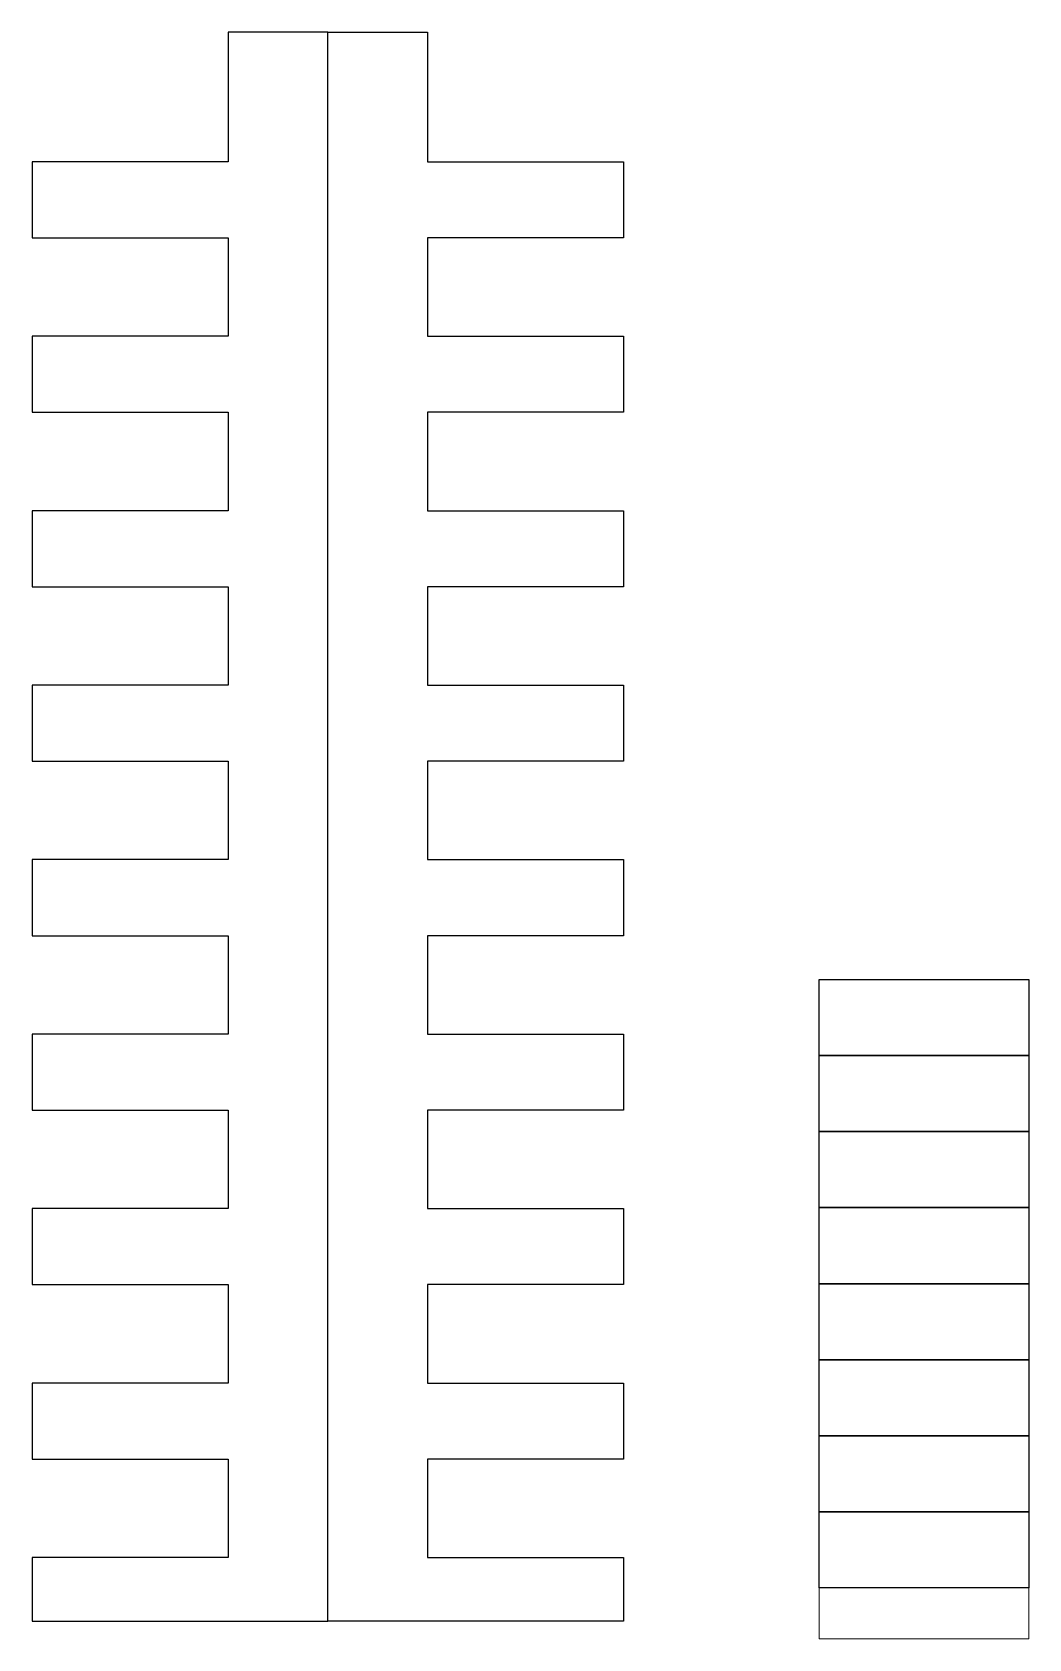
# Model space of a CAD drawing. Header units: millimetres. Extents: x 220 to 260, y 145.4 to 209.8.
import ezdxf

# ---------------------------------------------------------------- set-up
doc = ezdxf.new("R2010")
doc.units = ezdxf.units.MM
doc.layers.add('TOP_Full_CutOut_90', color=7, linetype='Continuous')
doc.layers.add('TOP_Full_CutOut_90_1', color=7, linetype='Continuous', lineweight=13)

msp = doc.modelspace()

# ---------------------------------------------------------------- linework, layer by layer
for points in [[(259.996588, 168.756469), (251.579918, 168.756468), (251.579918, 171.806468), (259.996588, 171.806468), (259.996588, 168.756469)], [(259.996588, 165.706469), (251.579918, 165.706468), (251.579918, 168.756468), (259.996588, 168.756468), (259.996588, 165.706469)], [(259.996588, 162.656469), (251.579918, 162.656468), (251.579918, 165.706468), (259.996588, 165.706468), (259.996588, 162.656469)], [(259.996588, 159.606469), (251.579918, 159.606468), (251.579918, 162.656468), (259.996588, 162.656468), (259.996588, 159.606469)], [(259.996588, 156.556469), (251.579918, 156.556468), (251.579918, 159.606468), (259.996588, 159.606468), (259.996588, 156.556469)], [(259.996588, 153.506469), (251.579918, 153.506468), (251.579918, 156.556468), (259.996588, 156.556468), (259.996588, 153.506469)], [(259.996588, 150.456469), (251.579918, 150.456468), (251.579918, 153.506468), (259.996588, 153.506468), (259.996588, 150.456469)], [(259.996588, 147.406469), (251.579918, 147.406468), (251.579918, 150.456468), (259.996588, 150.456468), (259.996588, 147.406469)]]:
    msp.add_lwpolyline(points)
at = {"layer": 'TOP_Full_CutOut_90'}
for p, q in [((243.718792, 204.618267), (243.718792, 204.618267)), ((243.718792, 183.618272), (243.718792, 183.618272)), ((243.718792, 176.618262), (243.718792, 176.618262))]:
    msp.add_line(p, q, dxfattribs=at)
for points in [[(227.848792, 209.81875), (227.848792, 204.618271), (219.978792, 204.618271), (219.978792, 201.568271), (227.848792, 201.568271), (227.848792, 197.61827), (219.978792, 197.61827), (219.978792, 194.56827), (227.848792, 194.56827), (227.848792, 190.618277), (219.978792, 190.618277), (219.978792, 187.568277), (227.848792, 187.568277), (227.848792, 183.618276), (219.978792, 183.618276), (219.978792, 180.568277), (227.848792, 180.568276), (227.848792, 176.618266), (219.978792, 176.618266), (219.978792, 173.568266), (227.848792, 173.568266), (227.848792, 169.618264), (219.978792, 169.618264), (219.978792, 166.568264), (227.848792, 166.568264), (227.848792, 162.618263), (219.978792, 162.618263), (219.978792, 159.568263), (227.848792, 159.568263), (227.848792, 155.618262), (219.978792, 155.618262), (219.978792, 152.568262), (227.848792, 152.568261), (227.848792, 148.618262), (219.978792, 148.618262), (219.978792, 146.068262), (231.848792, 146.068261), (231.848792, 209.818655), (227.848792, 209.81875)], [(235.848792, 209.818745), (235.848792, 204.618267), (243.718792, 204.618267), (243.718792, 201.568267), (235.848792, 201.568267), (235.848792, 197.618266), (243.718792, 197.618266), (243.718792, 194.568266), (235.848792, 194.568266), (235.848792, 190.618273), (243.718792, 190.618273), (243.718792, 187.568273), (235.848792, 187.568273), (235.848792, 183.618272), (243.718792, 183.618272), (243.718792, 180.568273), (235.848792, 180.568272), (235.848792, 176.618262), (243.718792, 176.618262), (243.718792, 173.568262), (235.848792, 173.568262), (235.848792, 169.61826), (243.718792, 169.61826), (243.718792, 166.56826), (235.848792, 166.56826), (235.848792, 162.618259), (243.718792, 162.618259), (243.718792, 159.568259), (235.848792, 159.568259), (235.848792, 155.618258), (243.718792, 155.618258), (243.718792, 152.568258), (235.848792, 152.568257), (235.848792, 148.618258), (243.718792, 148.618258), (243.718792, 146.068258), (231.848792, 146.068257), (231.848792, 209.818651), (235.848792, 209.818745)]]:
    msp.add_lwpolyline(points, dxfattribs=at)
at = {"layer": 'TOP_Full_CutOut_90_1'}
msp.add_lwpolyline([(251.579918, 145.356468), (259.996588, 145.356468), (259.996588, 147.406468), (251.579918, 147.406468), (251.579918, 145.356468)], dxfattribs=at)

doc.saveas('drawing.dxf')
